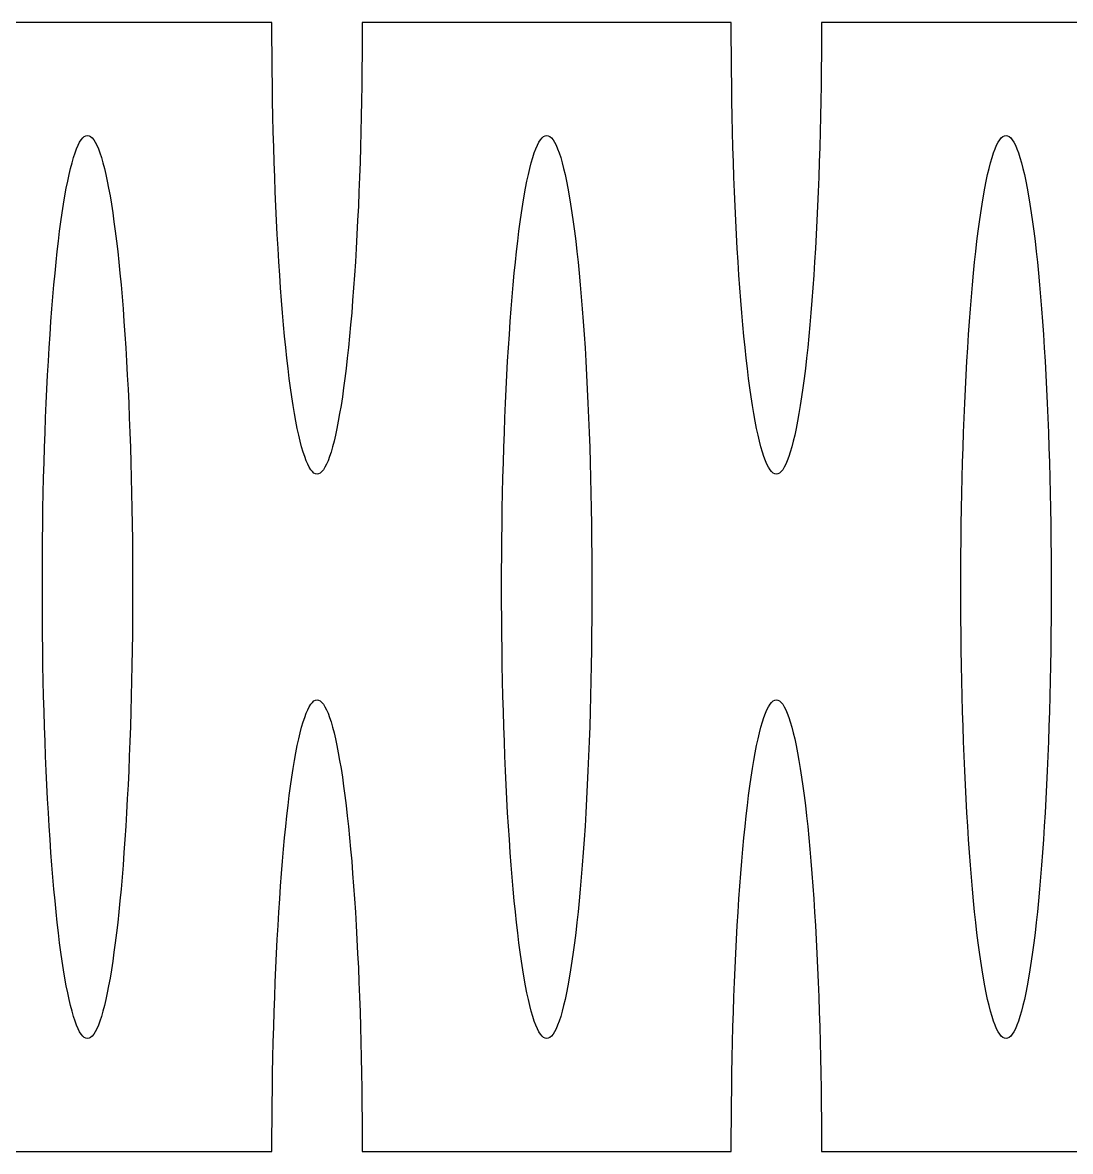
# Model space of a CAD drawing. Header units: metres. Extents: x -317 to 317, y -178 to -110.
# Drawn here: x -259.83 to -229.65, y -178.25 to -145.75 of the extents above; entities that cross this region are included whole.
import ezdxf

# ---------------------------------------------------------------- set-up
doc = ezdxf.new("R2010")
doc.units = ezdxf.units.M

msp = doc.modelspace()

# ---------------------------------------------------------------- linework, layer by layer
for p, q in [((-252.644, -145.75), (-261.323, -145.75)), ((-252.643, -146.204), (-252.644, -145.75)), ((-250.044, -145.75), (-250.045, -146.204)), ((-239.415, -145.75), (-250.044, -145.75)), ((-239.415, -146.204), (-239.415, -145.75)), ((-236.815, -145.75), (-236.816, -146.204)), ((-226.187, -145.75), (-236.815, -145.75)), ((-252.641, -146.657), (-252.643, -146.204)), ((-250.045, -146.204), (-250.047, -146.657)), ((-239.412, -146.657), (-239.415, -146.204)), ((-236.816, -146.204), (-236.819, -146.657)), ((-252.637, -147.109), (-252.641, -146.657)), ((-250.047, -146.657), (-250.051, -147.109)), ((-239.408, -147.109), (-239.412, -146.657)), ((-236.819, -146.657), (-236.822, -147.109)), ((-252.631, -147.559), (-252.637, -147.109)), ((-250.051, -147.109), (-250.057, -147.559)), ((-239.403, -147.559), (-239.408, -147.109)), ((-236.822, -147.109), (-236.828, -147.559)), ((-252.624, -148.007), (-252.631, -147.559)), ((-250.057, -147.559), (-250.064, -148.007)), ((-239.396, -148.007), (-239.403, -147.559)), ((-236.828, -147.559), (-236.835, -148.007)), ((-252.616, -148.453), (-252.624, -148.007)), ((-250.064, -148.007), (-250.072, -148.453)), ((-239.387, -148.453), (-239.396, -148.007)), ((-236.835, -148.007), (-236.844, -148.453)), ((-252.605, -148.895), (-252.616, -148.453)), ((-250.072, -148.453), (-250.083, -148.895)), ((-239.377, -148.895), (-239.387, -148.453)), ((-236.844, -148.453), (-236.854, -148.895)), ((-258.184, -149.197), (-258.139, -149.127)), ((-258.139, -149.127), (-258.094, -149.071)), ((-258.094, -149.071), (-258.049, -149.032)), ((-258.049, -149.032), (-258.004, -149.008)), ((-258.004, -149.008), (-257.958, -149)), ((-257.958, -149), (-257.913, -149.008)), ((-257.913, -149.008), (-257.868, -149.032)), ((-257.868, -149.032), (-257.822, -149.071)), ((-257.822, -149.071), (-257.777, -149.127)), ((-257.777, -149.127), (-257.733, -149.197)), ((-252.594, -149.333), (-252.605, -148.895)), ((-250.083, -148.895), (-250.094, -149.333)), ((-244.955, -149.197), (-244.911, -149.127)), ((-244.911, -149.127), (-244.866, -149.071)), ((-244.866, -149.071), (-244.82, -149.032)), ((-244.82, -149.032), (-244.775, -149.008)), ((-244.775, -149.008), (-244.73, -149)), ((-244.73, -149), (-244.684, -149.008)), ((-244.684, -149.008), (-244.639, -149.032)), ((-244.639, -149.032), (-244.594, -149.071)), ((-244.594, -149.071), (-244.549, -149.127)), ((-244.549, -149.127), (-244.504, -149.197)), ((-239.365, -149.333), (-239.377, -148.895)), ((-236.854, -148.895), (-236.866, -149.333)), ((-231.727, -149.197), (-231.682, -149.127)), ((-231.682, -149.127), (-231.637, -149.071)), ((-231.637, -149.071), (-231.592, -149.032)), ((-231.592, -149.032), (-231.546, -149.008)), ((-231.546, -149.008), (-231.501, -149)), ((-231.501, -149), (-231.456, -149.008)), ((-231.456, -149.008), (-231.41, -149.032)), ((-231.41, -149.032), (-231.365, -149.071)), ((-231.365, -149.071), (-231.32, -149.127)), ((-231.32, -149.127), (-231.275, -149.197)), ((-258.317, -149.504), (-258.273, -149.386)), ((-258.273, -149.386), (-258.229, -149.284)), ((-258.229, -149.284), (-258.184, -149.197)), ((-257.733, -149.197), (-257.688, -149.284)), ((-257.688, -149.284), (-257.644, -149.386)), ((-257.644, -149.386), (-257.6, -149.504)), ((-252.58, -149.767), (-252.594, -149.333)), ((-250.094, -149.333), (-250.108, -149.767)), ((-245.088, -149.504), (-245.044, -149.386)), ((-245.044, -149.386), (-245, -149.284)), ((-245, -149.284), (-244.955, -149.197)), ((-244.504, -149.197), (-244.459, -149.284)), ((-244.459, -149.284), (-244.415, -149.386)), ((-244.415, -149.386), (-244.371, -149.504)), ((-239.352, -149.767), (-239.365, -149.333)), ((-236.866, -149.333), (-236.879, -149.767)), ((-231.859, -149.504), (-231.816, -149.386)), ((-231.816, -149.386), (-231.771, -149.284)), ((-231.771, -149.284), (-231.727, -149.197)), ((-231.275, -149.197), (-231.231, -149.284)), ((-231.231, -149.284), (-231.187, -149.386)), ((-231.187, -149.386), (-231.143, -149.504)), ((-258.445, -149.947), (-258.403, -149.784)), ((-258.403, -149.784), (-258.36, -149.636)), ((-258.36, -149.636), (-258.317, -149.504)), ((-257.6, -149.504), (-257.557, -149.636)), ((-257.557, -149.636), (-257.514, -149.784)), ((-257.514, -149.784), (-257.471, -149.947)), ((-252.566, -150.196), (-252.58, -149.767)), ((-250.108, -149.767), (-250.122, -150.196)), ((-245.217, -149.947), (-245.174, -149.784)), ((-245.174, -149.784), (-245.131, -149.636)), ((-245.131, -149.636), (-245.088, -149.504)), ((-244.371, -149.504), (-244.328, -149.636)), ((-244.328, -149.636), (-244.285, -149.784)), ((-244.285, -149.784), (-244.243, -149.947)), ((-239.337, -150.196), (-239.352, -149.767)), ((-236.879, -149.767), (-236.894, -150.196)), ((-231.988, -149.947), (-231.946, -149.784)), ((-231.946, -149.784), (-231.903, -149.636)), ((-231.903, -149.636), (-231.859, -149.504)), ((-231.143, -149.504), (-231.099, -149.636)), ((-231.099, -149.636), (-231.056, -149.784)), ((-231.056, -149.784), (-231.014, -149.947)), ((-258.528, -150.316), (-258.487, -150.124)), ((-258.487, -150.124), (-258.445, -149.947)), ((-257.471, -149.947), (-257.43, -150.124)), ((-257.43, -150.124), (-257.388, -150.316)), ((-245.3, -150.316), (-245.258, -150.124)), ((-245.258, -150.124), (-245.217, -149.947)), ((-244.243, -149.947), (-244.201, -150.124)), ((-244.201, -150.124), (-244.16, -150.316)), ((-232.071, -150.316), (-232.03, -150.124)), ((-232.03, -150.124), (-231.988, -149.947)), ((-231.014, -149.947), (-230.972, -150.124)), ((-230.972, -150.124), (-230.931, -150.316)), ((-258.569, -150.522), (-258.528, -150.316)), ((-257.388, -150.316), (-257.348, -150.522)), ((-252.549, -150.62), (-252.566, -150.196)), ((-250.122, -150.196), (-250.139, -150.62)), ((-245.34, -150.522), (-245.3, -150.316)), ((-244.16, -150.316), (-244.119, -150.522)), ((-239.321, -150.62), (-239.337, -150.196)), ((-236.894, -150.196), (-236.91, -150.62)), ((-232.111, -150.522), (-232.071, -150.316)), ((-230.931, -150.316), (-230.891, -150.522)), ((-258.647, -150.975), (-258.608, -150.742)), ((-258.608, -150.742), (-258.569, -150.522)), ((-257.348, -150.522), (-257.308, -150.742)), ((-257.308, -150.742), (-257.269, -150.975)), ((-252.532, -151.038), (-252.549, -150.62)), ((-250.139, -150.62), (-250.156, -151.038)), ((-245.419, -150.975), (-245.38, -150.742)), ((-245.38, -150.742), (-245.34, -150.522)), ((-244.119, -150.522), (-244.08, -150.742)), ((-244.08, -150.742), (-244.041, -150.975)), ((-239.303, -151.038), (-239.321, -150.62)), ((-236.91, -150.62), (-236.928, -151.038)), ((-232.19, -150.975), (-232.151, -150.742)), ((-232.151, -150.742), (-232.111, -150.522)), ((-230.891, -150.522), (-230.851, -150.742)), ((-230.851, -150.742), (-230.812, -150.975)), ((-258.685, -151.223), (-258.647, -150.975)), ((-257.269, -150.975), (-257.231, -151.223)), ((-252.512, -151.449), (-252.532, -151.038)), ((-250.156, -151.038), (-250.176, -151.449)), ((-245.457, -151.223), (-245.419, -150.975)), ((-244.041, -150.975), (-244.003, -151.223)), ((-239.284, -151.449), (-239.303, -151.038)), ((-236.928, -151.038), (-236.947, -151.449)), ((-232.228, -151.223), (-232.19, -150.975)), ((-230.812, -150.975), (-230.774, -151.223)), ((-258.722, -151.483), (-258.685, -151.223)), ((-257.231, -151.223), (-257.194, -151.483)), ((-252.492, -151.853), (-252.512, -151.449)), ((-250.176, -151.449), (-250.196, -151.853)), ((-245.494, -151.483), (-245.457, -151.223)), ((-244.003, -151.223), (-243.966, -151.483)), ((-239.263, -151.853), (-239.284, -151.449)), ((-236.947, -151.449), (-236.968, -151.853)), ((-232.265, -151.483), (-232.228, -151.223)), ((-230.774, -151.223), (-230.737, -151.483)), ((-258.794, -152.041), (-258.759, -151.756)), ((-258.759, -151.756), (-258.722, -151.483)), ((-257.194, -151.483), (-257.158, -151.756)), ((-257.158, -151.756), (-257.123, -152.041)), ((-245.565, -152.041), (-245.53, -151.756)), ((-245.53, -151.756), (-245.494, -151.483)), ((-243.966, -151.483), (-243.929, -151.756)), ((-243.929, -151.756), (-243.894, -152.041)), ((-232.337, -152.041), (-232.301, -151.756)), ((-232.301, -151.756), (-232.265, -151.483)), ((-230.737, -151.483), (-230.701, -151.756)), ((-230.701, -151.756), (-230.665, -152.041)), ((-258.828, -152.339), (-258.794, -152.041)), ((-257.123, -152.041), (-257.088, -152.339)), ((-252.47, -152.25), (-252.492, -151.853)), ((-250.196, -151.853), (-250.218, -152.25)), ((-245.6, -152.339), (-245.565, -152.041)), ((-243.894, -152.041), (-243.86, -152.339)), ((-239.241, -152.25), (-239.263, -151.853)), ((-236.968, -151.853), (-236.99, -152.25)), ((-232.371, -152.339), (-232.337, -152.041)), ((-230.665, -152.041), (-230.631, -152.339)), ((-258.861, -152.649), (-258.828, -152.339)), ((-257.088, -152.339), (-257.055, -152.649)), ((-252.446, -152.639), (-252.47, -152.25)), ((-250.218, -152.25), (-250.242, -152.639)), ((-245.633, -152.649), (-245.6, -152.339)), ((-243.86, -152.339), (-243.827, -152.649)), ((-239.218, -152.639), (-239.241, -152.25)), ((-236.99, -152.25), (-237.013, -152.639)), ((-232.404, -152.649), (-232.371, -152.339)), ((-230.631, -152.339), (-230.598, -152.649)), ((-258.893, -152.969), (-258.861, -152.649)), ((-257.055, -152.649), (-257.023, -152.969)), ((-252.422, -153.02), (-252.446, -152.639)), ((-250.242, -152.639), (-250.266, -153.02)), ((-245.665, -152.969), (-245.633, -152.649)), ((-243.827, -152.649), (-243.795, -152.969)), ((-239.193, -153.02), (-239.218, -152.639)), ((-237.013, -152.639), (-237.038, -153.02)), ((-232.436, -152.969), (-232.404, -152.649)), ((-230.598, -152.649), (-230.566, -152.969)), ((-258.924, -153.301), (-258.893, -152.969)), ((-257.023, -152.969), (-256.992, -153.301)), ((-252.396, -153.391), (-252.422, -153.02)), ((-250.266, -153.02), (-250.292, -153.391)), ((-245.696, -153.301), (-245.665, -152.969)), ((-243.795, -152.969), (-243.764, -153.301)), ((-239.167, -153.391), (-239.193, -153.02)), ((-237.038, -153.02), (-237.064, -153.391)), ((-232.467, -153.301), (-232.436, -152.969)), ((-230.566, -152.969), (-230.535, -153.301)), ((-258.954, -153.644), (-258.924, -153.301)), ((-256.992, -153.301), (-256.962, -153.644)), ((-252.368, -153.754), (-252.396, -153.391)), ((-250.292, -153.391), (-250.32, -153.754)), ((-245.726, -153.644), (-245.696, -153.301)), ((-243.764, -153.301), (-243.734, -153.644)), ((-239.14, -153.754), (-239.167, -153.391)), ((-237.064, -153.391), (-237.091, -153.754)), ((-232.497, -153.644), (-232.467, -153.301)), ((-230.535, -153.301), (-230.505, -153.644)), ((-258.983, -153.996), (-258.954, -153.644)), ((-256.962, -153.644), (-256.934, -153.996)), ((-245.754, -153.996), (-245.726, -153.644)), ((-243.734, -153.644), (-243.705, -153.996)), ((-232.525, -153.996), (-232.497, -153.644)), ((-230.505, -153.644), (-230.477, -153.996)), ((-259.01, -154.359), (-258.983, -153.996)), ((-256.934, -153.996), (-256.907, -154.359)), ((-252.34, -154.106), (-252.368, -153.754)), ((-250.32, -153.754), (-250.348, -154.106)), ((-245.781, -154.359), (-245.754, -153.996)), ((-243.705, -153.996), (-243.678, -154.359)), ((-239.111, -154.106), (-239.14, -153.754)), ((-237.091, -153.754), (-237.12, -154.106)), ((-232.553, -154.359), (-232.525, -153.996)), ((-230.477, -153.996), (-230.449, -154.359)), ((-259.036, -154.73), (-259.01, -154.359)), ((-256.907, -154.359), (-256.881, -154.73)), ((-252.31, -154.449), (-252.34, -154.106)), ((-250.348, -154.106), (-250.378, -154.449)), ((-245.807, -154.73), (-245.781, -154.359)), ((-243.678, -154.359), (-243.652, -154.73)), ((-239.081, -154.449), (-239.111, -154.106)), ((-237.12, -154.106), (-237.149, -154.449)), ((-232.579, -154.73), (-232.553, -154.359)), ((-230.449, -154.359), (-230.423, -154.73)), ((-252.279, -154.781), (-252.31, -154.449)), ((-250.378, -154.449), (-250.409, -154.781)), ((-239.051, -154.781), (-239.081, -154.449)), ((-237.149, -154.449), (-237.18, -154.781)), ((-259.061, -155.111), (-259.036, -154.73)), ((-256.881, -154.73), (-256.856, -155.111)), ((-252.247, -155.101), (-252.279, -154.781)), ((-250.409, -154.781), (-250.441, -155.101)), ((-245.832, -155.111), (-245.807, -154.73)), ((-243.652, -154.73), (-243.627, -155.111)), ((-239.018, -155.101), (-239.051, -154.781)), ((-237.18, -154.781), (-237.212, -155.101)), ((-232.604, -155.111), (-232.579, -154.73)), ((-230.423, -154.73), (-230.399, -155.111)), ((-259.084, -155.5), (-259.061, -155.111)), ((-256.856, -155.111), (-256.832, -155.5)), ((-252.214, -155.411), (-252.247, -155.101)), ((-250.441, -155.101), (-250.474, -155.411)), ((-245.856, -155.5), (-245.832, -155.111)), ((-243.627, -155.111), (-243.604, -155.5)), ((-238.985, -155.411), (-239.018, -155.101)), ((-237.212, -155.101), (-237.246, -155.411)), ((-232.627, -155.5), (-232.604, -155.111)), ((-230.399, -155.111), (-230.375, -155.5)), ((-259.106, -155.897), (-259.084, -155.5)), ((-256.832, -155.5), (-256.81, -155.897)), ((-252.18, -155.709), (-252.214, -155.411)), ((-250.474, -155.411), (-250.508, -155.709)), ((-245.878, -155.897), (-245.856, -155.5)), ((-243.604, -155.5), (-243.582, -155.897)), ((-238.951, -155.709), (-238.985, -155.411)), ((-237.246, -155.411), (-237.28, -155.709)), ((-232.649, -155.897), (-232.627, -155.5)), ((-230.375, -155.5), (-230.353, -155.897)), ((-259.127, -156.301), (-259.106, -155.897)), ((-256.81, -155.897), (-256.79, -156.301)), ((-252.144, -155.994), (-252.18, -155.709)), ((-252.108, -156.267), (-252.144, -155.994)), ((-250.544, -155.994), (-250.58, -156.267)), ((-250.508, -155.709), (-250.544, -155.994)), ((-245.898, -156.301), (-245.878, -155.897)), ((-243.582, -155.897), (-243.561, -156.301)), ((-238.916, -155.994), (-238.951, -155.709)), ((-238.879, -156.267), (-238.916, -155.994)), ((-237.315, -155.994), (-237.351, -156.267)), ((-237.28, -155.709), (-237.315, -155.994)), ((-232.669, -156.301), (-232.649, -155.897)), ((-230.353, -155.897), (-230.333, -156.301)), ((-259.146, -156.712), (-259.127, -156.301)), ((-256.79, -156.301), (-256.771, -156.712)), ((-252.071, -156.527), (-252.108, -156.267)), ((-250.58, -156.267), (-250.617, -156.527)), ((-245.917, -156.712), (-245.898, -156.301)), ((-243.561, -156.301), (-243.542, -156.712)), ((-238.842, -156.527), (-238.879, -156.267)), ((-237.351, -156.267), (-237.388, -156.527)), ((-232.689, -156.712), (-232.669, -156.301)), ((-230.333, -156.301), (-230.313, -156.712)), ((-252.033, -156.775), (-252.071, -156.527)), ((-250.617, -156.527), (-250.655, -156.775)), ((-238.804, -156.775), (-238.842, -156.527)), ((-237.388, -156.527), (-237.426, -156.775)), ((-259.164, -157.13), (-259.146, -156.712)), ((-256.771, -156.712), (-256.753, -157.13)), ((-251.994, -157.008), (-252.033, -156.775)), ((-250.655, -156.775), (-250.694, -157.008)), ((-245.935, -157.13), (-245.917, -156.712)), ((-243.542, -156.712), (-243.524, -157.13)), ((-238.765, -157.008), (-238.804, -156.775)), ((-237.426, -156.775), (-237.465, -157.008)), ((-232.706, -157.13), (-232.689, -156.712)), ((-230.313, -156.712), (-230.296, -157.13)), ((-259.18, -157.554), (-259.164, -157.13)), ((-256.753, -157.13), (-256.737, -157.554)), ((-251.954, -157.228), (-251.994, -157.008)), ((-251.914, -157.434), (-251.954, -157.228)), ((-250.734, -157.228), (-250.774, -157.434)), ((-250.694, -157.008), (-250.734, -157.228)), ((-245.951, -157.554), (-245.935, -157.13)), ((-243.524, -157.13), (-243.508, -157.554)), ((-238.726, -157.228), (-238.765, -157.008)), ((-238.685, -157.434), (-238.726, -157.228)), ((-237.505, -157.228), (-237.545, -157.434)), ((-237.465, -157.008), (-237.505, -157.228)), ((-232.723, -157.554), (-232.706, -157.13)), ((-230.296, -157.13), (-230.279, -157.554)), ((-259.195, -157.983), (-259.18, -157.554)), ((-256.737, -157.554), (-256.722, -157.983)), ((-251.873, -157.626), (-251.914, -157.434)), ((-250.774, -157.434), (-250.815, -157.626)), ((-245.966, -157.983), (-245.951, -157.554)), ((-243.508, -157.554), (-243.493, -157.983)), ((-238.644, -157.626), (-238.685, -157.434)), ((-237.545, -157.434), (-237.587, -157.626)), ((-232.737, -157.983), (-232.723, -157.554)), ((-230.279, -157.554), (-230.265, -157.983)), ((-251.831, -157.803), (-251.873, -157.626)), ((-251.789, -157.966), (-251.831, -157.803)), ((-250.857, -157.803), (-250.899, -157.966)), ((-250.815, -157.626), (-250.857, -157.803)), ((-238.602, -157.803), (-238.644, -157.626)), ((-238.56, -157.966), (-238.602, -157.803)), ((-237.628, -157.803), (-237.671, -157.966)), ((-237.587, -157.626), (-237.628, -157.803)), ((-259.208, -158.417), (-259.195, -157.983)), ((-256.722, -157.983), (-256.709, -158.417)), ((-251.746, -158.114), (-251.789, -157.966)), ((-251.702, -158.246), (-251.746, -158.114)), ((-251.659, -158.364), (-251.702, -158.246)), ((-250.986, -158.246), (-251.03, -158.364)), ((-250.942, -158.114), (-250.986, -158.246)), ((-250.899, -157.966), (-250.942, -158.114)), ((-245.979, -158.417), (-245.966, -157.983)), ((-243.493, -157.983), (-243.48, -158.417)), ((-238.517, -158.114), (-238.56, -157.966)), ((-238.474, -158.246), (-238.517, -158.114)), ((-238.43, -158.364), (-238.474, -158.246)), ((-237.757, -158.246), (-237.801, -158.364)), ((-237.714, -158.114), (-237.757, -158.246)), ((-237.671, -157.966), (-237.714, -158.114)), ((-232.751, -158.417), (-232.737, -157.983)), ((-230.265, -157.983), (-230.251, -158.417)), ((-259.22, -158.855), (-259.208, -158.417)), ((-256.709, -158.417), (-256.697, -158.855)), ((-251.614, -158.466), (-251.659, -158.364)), ((-251.57, -158.553), (-251.614, -158.466)), ((-251.525, -158.623), (-251.57, -158.553)), ((-251.118, -158.553), (-251.163, -158.623)), ((-251.074, -158.466), (-251.118, -158.553)), ((-251.03, -158.364), (-251.074, -158.466)), ((-245.991, -158.855), (-245.979, -158.417)), ((-243.48, -158.417), (-243.468, -158.855)), ((-238.386, -158.466), (-238.43, -158.364)), ((-238.341, -158.553), (-238.386, -158.466)), ((-238.296, -158.623), (-238.341, -158.553)), ((-237.89, -158.553), (-237.934, -158.623)), ((-237.845, -158.466), (-237.89, -158.553)), ((-237.801, -158.364), (-237.845, -158.466)), ((-232.762, -158.855), (-232.751, -158.417)), ((-230.251, -158.417), (-230.24, -158.855)), ((-259.23, -159.297), (-259.22, -158.855)), ((-256.697, -158.855), (-256.687, -159.297)), ((-251.48, -158.679), (-251.525, -158.623)), ((-251.435, -158.718), (-251.48, -158.679)), ((-251.389, -158.742), (-251.435, -158.718)), ((-251.344, -158.75), (-251.389, -158.742)), ((-251.299, -158.742), (-251.344, -158.75)), ((-251.253, -158.718), (-251.299, -158.742)), ((-251.208, -158.679), (-251.253, -158.718)), ((-251.163, -158.623), (-251.208, -158.679)), ((-246.001, -159.297), (-245.991, -158.855)), ((-243.468, -158.855), (-243.458, -159.297)), ((-238.251, -158.679), (-238.296, -158.623)), ((-238.206, -158.718), (-238.251, -158.679)), ((-238.161, -158.742), (-238.206, -158.718)), ((-238.115, -158.75), (-238.161, -158.742)), ((-238.07, -158.742), (-238.115, -158.75)), ((-238.025, -158.718), (-238.07, -158.742)), ((-237.979, -158.679), (-238.025, -158.718)), ((-237.934, -158.623), (-237.979, -158.679)), ((-232.773, -159.297), (-232.762, -158.855)), ((-230.24, -158.855), (-230.229, -159.297)), ((-259.239, -159.743), (-259.23, -159.297)), ((-256.687, -159.297), (-256.678, -159.743)), ((-246.01, -159.743), (-246.001, -159.297)), ((-243.458, -159.297), (-243.449, -159.743)), ((-232.781, -159.743), (-232.773, -159.297)), ((-230.229, -159.297), (-230.221, -159.743)), ((-259.246, -160.191), (-259.239, -159.743)), ((-256.678, -159.743), (-256.671, -160.191)), ((-246.017, -160.191), (-246.01, -159.743)), ((-243.449, -159.743), (-243.442, -160.191)), ((-232.788, -160.191), (-232.781, -159.743)), ((-230.221, -159.743), (-230.214, -160.191)), ((-259.251, -160.641), (-259.246, -160.191)), ((-256.671, -160.191), (-256.665, -160.641)), ((-246.023, -160.641), (-246.017, -160.191)), ((-243.442, -160.191), (-243.437, -160.641)), ((-232.794, -160.641), (-232.788, -160.191)), ((-230.214, -160.191), (-230.208, -160.641)), ((-259.255, -161.093), (-259.251, -160.641)), ((-256.665, -160.641), (-256.661, -161.093)), ((-246.027, -161.093), (-246.023, -160.641)), ((-243.437, -160.641), (-243.433, -161.093)), ((-232.798, -161.093), (-232.794, -160.641)), ((-230.208, -160.641), (-230.204, -161.093)), ((-259.258, -161.546), (-259.255, -161.093)), ((-256.661, -161.093), (-256.659, -161.546)), ((-246.029, -161.546), (-246.027, -161.093)), ((-243.433, -161.093), (-243.43, -161.546)), ((-232.8, -161.546), (-232.798, -161.093)), ((-230.204, -161.093), (-230.202, -161.546)), ((-259.258, -162), (-259.258, -161.546)), ((-256.659, -161.546), (-256.658, -162)), ((-246.03, -162), (-246.029, -161.546)), ((-243.43, -161.546), (-243.43, -162)), ((-232.801, -162), (-232.8, -161.546)), ((-230.202, -161.546), (-230.201, -162)), ((-259.258, -162.454), (-259.258, -162)), ((-256.658, -162), (-256.659, -162.454)), ((-246.029, -162.454), (-246.03, -162)), ((-243.43, -162), (-243.43, -162.454)), ((-232.8, -162.454), (-232.801, -162)), ((-230.201, -162), (-230.202, -162.454)), ((-259.255, -162.907), (-259.258, -162.454)), ((-256.659, -162.454), (-256.661, -162.907)), ((-246.027, -162.907), (-246.029, -162.454)), ((-243.43, -162.454), (-243.433, -162.907)), ((-232.798, -162.907), (-232.8, -162.454)), ((-230.202, -162.454), (-230.204, -162.907)), ((-259.251, -163.359), (-259.255, -162.907)), ((-256.661, -162.907), (-256.665, -163.359)), ((-246.023, -163.359), (-246.027, -162.907)), ((-243.433, -162.907), (-243.437, -163.359)), ((-232.794, -163.359), (-232.798, -162.907)), ((-230.204, -162.907), (-230.208, -163.359)), ((-259.246, -163.809), (-259.251, -163.359)), ((-256.665, -163.359), (-256.671, -163.809)), ((-246.017, -163.809), (-246.023, -163.359)), ((-243.437, -163.359), (-243.442, -163.809)), ((-232.788, -163.809), (-232.794, -163.359)), ((-230.208, -163.359), (-230.214, -163.809)), ((-259.239, -164.257), (-259.246, -163.809)), ((-256.671, -163.809), (-256.678, -164.257)), ((-246.01, -164.257), (-246.017, -163.809)), ((-243.442, -163.809), (-243.449, -164.257)), ((-232.781, -164.257), (-232.788, -163.809)), ((-230.214, -163.809), (-230.221, -164.257)), ((-259.23, -164.703), (-259.239, -164.257)), ((-256.678, -164.257), (-256.687, -164.703)), ((-246.001, -164.703), (-246.01, -164.257)), ((-243.449, -164.257), (-243.458, -164.703)), ((-232.773, -164.703), (-232.781, -164.257)), ((-230.221, -164.257), (-230.229, -164.703)), ((-259.22, -165.145), (-259.23, -164.703)), ((-256.687, -164.703), (-256.697, -165.145)), ((-245.991, -165.145), (-246.001, -164.703)), ((-243.458, -164.703), (-243.468, -165.145)), ((-232.762, -165.145), (-232.773, -164.703)), ((-230.229, -164.703), (-230.24, -165.145)), ((-259.208, -165.583), (-259.22, -165.145)), ((-256.697, -165.145), (-256.709, -165.583)), ((-251.57, -165.447), (-251.525, -165.377)), ((-251.525, -165.377), (-251.48, -165.321)), ((-251.48, -165.321), (-251.435, -165.282)), ((-251.435, -165.282), (-251.389, -165.258)), ((-251.389, -165.258), (-251.344, -165.25)), ((-251.344, -165.25), (-251.299, -165.258)), ((-251.299, -165.258), (-251.253, -165.282)), ((-251.253, -165.282), (-251.208, -165.321)), ((-251.208, -165.321), (-251.163, -165.377)), ((-251.163, -165.377), (-251.118, -165.447)), ((-245.979, -165.583), (-245.991, -165.145)), ((-243.468, -165.145), (-243.48, -165.583)), ((-238.341, -165.447), (-238.296, -165.377)), ((-238.296, -165.377), (-238.251, -165.321)), ((-238.251, -165.321), (-238.206, -165.282)), ((-238.206, -165.282), (-238.161, -165.258)), ((-238.161, -165.258), (-238.115, -165.25)), ((-238.115, -165.25), (-238.07, -165.258)), ((-238.07, -165.258), (-238.025, -165.282)), ((-238.025, -165.282), (-237.979, -165.321)), ((-237.979, -165.321), (-237.934, -165.377)), ((-237.934, -165.377), (-237.89, -165.447)), ((-232.751, -165.583), (-232.762, -165.145)), ((-230.24, -165.145), (-230.251, -165.583)), ((-259.195, -166.017), (-259.208, -165.583)), ((-256.709, -165.583), (-256.722, -166.017)), ((-251.702, -165.754), (-251.659, -165.636)), ((-251.659, -165.636), (-251.614, -165.534)), ((-251.614, -165.534), (-251.57, -165.447)), ((-251.118, -165.447), (-251.074, -165.534)), ((-251.074, -165.534), (-251.03, -165.636)), ((-251.03, -165.636), (-250.986, -165.754)), ((-245.966, -166.017), (-245.979, -165.583)), ((-243.48, -165.583), (-243.493, -166.017)), ((-238.474, -165.754), (-238.43, -165.636)), ((-238.43, -165.636), (-238.386, -165.534)), ((-238.386, -165.534), (-238.341, -165.447)), ((-237.89, -165.447), (-237.845, -165.534)), ((-237.845, -165.534), (-237.801, -165.636)), ((-237.801, -165.636), (-237.757, -165.754)), ((-232.737, -166.017), (-232.751, -165.583)), ((-230.251, -165.583), (-230.265, -166.017)), ((-259.18, -166.446), (-259.195, -166.017)), ((-256.722, -166.017), (-256.737, -166.446)), ((-251.831, -166.197), (-251.789, -166.034)), ((-251.789, -166.034), (-251.746, -165.886)), ((-251.746, -165.886), (-251.702, -165.754)), ((-250.986, -165.754), (-250.942, -165.886)), ((-250.942, -165.886), (-250.899, -166.034)), ((-250.899, -166.034), (-250.857, -166.197)), ((-245.951, -166.446), (-245.966, -166.017)), ((-243.493, -166.017), (-243.508, -166.446)), ((-238.602, -166.197), (-238.56, -166.034)), ((-238.56, -166.034), (-238.517, -165.886)), ((-238.517, -165.886), (-238.474, -165.754)), ((-237.757, -165.754), (-237.714, -165.886)), ((-237.714, -165.886), (-237.671, -166.034)), ((-237.671, -166.034), (-237.628, -166.197)), ((-232.723, -166.446), (-232.737, -166.017)), ((-230.265, -166.017), (-230.279, -166.446)), ((-251.914, -166.566), (-251.873, -166.374)), ((-251.873, -166.374), (-251.831, -166.197)), ((-250.857, -166.197), (-250.815, -166.374)), ((-250.815, -166.374), (-250.774, -166.566)), ((-238.685, -166.566), (-238.644, -166.374)), ((-238.644, -166.374), (-238.602, -166.197)), ((-237.628, -166.197), (-237.587, -166.374)), ((-237.587, -166.374), (-237.545, -166.566)), ((-259.164, -166.87), (-259.18, -166.446)), ((-256.737, -166.446), (-256.753, -166.87)), ((-251.954, -166.772), (-251.914, -166.566)), ((-250.774, -166.566), (-250.734, -166.772)), ((-245.935, -166.87), (-245.951, -166.446)), ((-243.508, -166.446), (-243.524, -166.87)), ((-238.726, -166.772), (-238.685, -166.566)), ((-237.545, -166.566), (-237.505, -166.772)), ((-232.706, -166.87), (-232.723, -166.446)), ((-230.279, -166.446), (-230.296, -166.87)), ((-259.146, -167.288), (-259.164, -166.87)), ((-256.753, -166.87), (-256.771, -167.288)), ((-252.033, -167.225), (-251.994, -166.992)), ((-251.994, -166.992), (-251.954, -166.772)), ((-250.734, -166.772), (-250.694, -166.992)), ((-250.694, -166.992), (-250.655, -167.225)), ((-245.917, -167.288), (-245.935, -166.87)), ((-243.524, -166.87), (-243.542, -167.288)), ((-238.804, -167.225), (-238.765, -166.992)), ((-238.765, -166.992), (-238.726, -166.772)), ((-237.505, -166.772), (-237.465, -166.992)), ((-237.465, -166.992), (-237.426, -167.225)), ((-232.689, -167.288), (-232.706, -166.87)), ((-230.296, -166.87), (-230.313, -167.288)), ((-259.127, -167.699), (-259.146, -167.288)), ((-256.771, -167.288), (-256.79, -167.699)), ((-252.071, -167.473), (-252.033, -167.225)), ((-250.655, -167.225), (-250.617, -167.473)), ((-245.898, -167.699), (-245.917, -167.288)), ((-243.542, -167.288), (-243.561, -167.699)), ((-238.842, -167.473), (-238.804, -167.225)), ((-237.426, -167.225), (-237.388, -167.473)), ((-232.669, -167.699), (-232.689, -167.288)), ((-230.313, -167.288), (-230.333, -167.699)), ((-259.106, -168.103), (-259.127, -167.699)), ((-256.79, -167.699), (-256.81, -168.103)), ((-252.108, -167.733), (-252.071, -167.473)), ((-250.617, -167.473), (-250.58, -167.733)), ((-245.878, -168.103), (-245.898, -167.699)), ((-243.561, -167.699), (-243.582, -168.103)), ((-238.879, -167.733), (-238.842, -167.473)), ((-237.388, -167.473), (-237.351, -167.733)), ((-232.649, -168.103), (-232.669, -167.699)), ((-230.333, -167.699), (-230.353, -168.103)), ((-252.18, -168.291), (-252.144, -168.006)), ((-252.144, -168.006), (-252.108, -167.733)), ((-250.58, -167.733), (-250.544, -168.006)), ((-250.544, -168.006), (-250.508, -168.291)), ((-238.951, -168.291), (-238.916, -168.006)), ((-238.916, -168.006), (-238.879, -167.733)), ((-237.351, -167.733), (-237.315, -168.006)), ((-237.315, -168.006), (-237.28, -168.291)), ((-259.084, -168.5), (-259.106, -168.103)), ((-256.81, -168.103), (-256.832, -168.5)), ((-252.214, -168.589), (-252.18, -168.291)), ((-250.508, -168.291), (-250.474, -168.589)), ((-245.856, -168.5), (-245.878, -168.103)), ((-243.582, -168.103), (-243.604, -168.5)), ((-238.985, -168.589), (-238.951, -168.291)), ((-237.28, -168.291), (-237.246, -168.589)), ((-232.627, -168.5), (-232.649, -168.103)), ((-230.353, -168.103), (-230.375, -168.5)), ((-259.061, -168.889), (-259.084, -168.5)), ((-256.832, -168.5), (-256.856, -168.889)), ((-252.247, -168.899), (-252.214, -168.589)), ((-250.474, -168.589), (-250.441, -168.899)), ((-245.832, -168.889), (-245.856, -168.5)), ((-243.604, -168.5), (-243.627, -168.889)), ((-239.018, -168.899), (-238.985, -168.589)), ((-237.246, -168.589), (-237.212, -168.899)), ((-232.604, -168.889), (-232.627, -168.5)), ((-230.375, -168.5), (-230.399, -168.889)), ((-259.036, -169.27), (-259.061, -168.889)), ((-256.856, -168.889), (-256.881, -169.27)), ((-252.279, -169.219), (-252.247, -168.899)), ((-250.441, -168.899), (-250.409, -169.219)), ((-245.807, -169.27), (-245.832, -168.889)), ((-243.627, -168.889), (-243.652, -169.27)), ((-239.051, -169.219), (-239.018, -168.899)), ((-237.212, -168.899), (-237.18, -169.219)), ((-232.579, -169.27), (-232.604, -168.889)), ((-230.399, -168.889), (-230.423, -169.27)), ((-259.01, -169.641), (-259.036, -169.27)), ((-256.881, -169.27), (-256.907, -169.641)), ((-252.31, -169.551), (-252.279, -169.219)), ((-250.409, -169.219), (-250.378, -169.551)), ((-245.781, -169.641), (-245.807, -169.27)), ((-243.652, -169.27), (-243.678, -169.641)), ((-239.081, -169.551), (-239.051, -169.219)), ((-237.18, -169.219), (-237.149, -169.551)), ((-232.553, -169.641), (-232.579, -169.27)), ((-230.423, -169.27), (-230.449, -169.641)), ((-258.983, -170.004), (-259.01, -169.641)), ((-256.907, -169.641), (-256.934, -170.004)), ((-252.34, -169.894), (-252.31, -169.551)), ((-250.378, -169.551), (-250.348, -169.894)), ((-245.754, -170.004), (-245.781, -169.641)), ((-243.678, -169.641), (-243.705, -170.004)), ((-239.111, -169.894), (-239.081, -169.551)), ((-237.149, -169.551), (-237.12, -169.894)), ((-232.525, -170.004), (-232.553, -169.641)), ((-230.449, -169.641), (-230.477, -170.004)), ((-252.368, -170.246), (-252.34, -169.894)), ((-250.348, -169.894), (-250.32, -170.246)), ((-239.14, -170.246), (-239.111, -169.894)), ((-237.12, -169.894), (-237.091, -170.246)), ((-258.954, -170.356), (-258.983, -170.004)), ((-256.934, -170.004), (-256.962, -170.356)), ((-252.396, -170.609), (-252.368, -170.246)), ((-250.32, -170.246), (-250.292, -170.609)), ((-245.726, -170.356), (-245.754, -170.004)), ((-243.705, -170.004), (-243.734, -170.356)), ((-239.167, -170.609), (-239.14, -170.246)), ((-237.091, -170.246), (-237.064, -170.609)), ((-232.497, -170.356), (-232.525, -170.004)), ((-230.477, -170.004), (-230.505, -170.356)), ((-258.924, -170.699), (-258.954, -170.356)), ((-256.962, -170.356), (-256.992, -170.699)), ((-252.422, -170.98), (-252.396, -170.609)), ((-250.292, -170.609), (-250.266, -170.98)), ((-245.696, -170.699), (-245.726, -170.356)), ((-243.734, -170.356), (-243.764, -170.699)), ((-239.193, -170.98), (-239.167, -170.609)), ((-237.064, -170.609), (-237.038, -170.98)), ((-232.467, -170.699), (-232.497, -170.356)), ((-230.505, -170.356), (-230.535, -170.699)), ((-258.893, -171.031), (-258.924, -170.699)), ((-256.992, -170.699), (-257.023, -171.031)), ((-245.665, -171.031), (-245.696, -170.699)), ((-243.764, -170.699), (-243.795, -171.031)), ((-232.436, -171.031), (-232.467, -170.699)), ((-230.535, -170.699), (-230.566, -171.031)), ((-258.861, -171.351), (-258.893, -171.031)), ((-257.023, -171.031), (-257.055, -171.351)), ((-252.446, -171.361), (-252.422, -170.98)), ((-250.266, -170.98), (-250.242, -171.361)), ((-245.633, -171.351), (-245.665, -171.031)), ((-243.795, -171.031), (-243.827, -171.351)), ((-239.218, -171.361), (-239.193, -170.98)), ((-237.038, -170.98), (-237.013, -171.361)), ((-232.404, -171.351), (-232.436, -171.031)), ((-230.566, -171.031), (-230.598, -171.351)), ((-258.828, -171.661), (-258.861, -171.351)), ((-257.055, -171.351), (-257.088, -171.661)), ((-252.47, -171.75), (-252.446, -171.361)), ((-250.242, -171.361), (-250.218, -171.75)), ((-245.6, -171.661), (-245.633, -171.351)), ((-243.827, -171.351), (-243.86, -171.661)), ((-239.241, -171.75), (-239.218, -171.361)), ((-237.013, -171.361), (-236.99, -171.75)), ((-232.371, -171.661), (-232.404, -171.351)), ((-230.598, -171.351), (-230.631, -171.661)), ((-258.794, -171.959), (-258.828, -171.661)), ((-257.088, -171.661), (-257.123, -171.959)), ((-252.492, -172.147), (-252.47, -171.75)), ((-250.218, -171.75), (-250.196, -172.147)), ((-245.565, -171.959), (-245.6, -171.661)), ((-243.86, -171.661), (-243.894, -171.959)), ((-239.263, -172.147), (-239.241, -171.75)), ((-236.99, -171.75), (-236.968, -172.147)), ((-232.337, -171.959), (-232.371, -171.661)), ((-230.631, -171.661), (-230.665, -171.959)), ((-258.759, -172.244), (-258.794, -171.959)), ((-258.722, -172.517), (-258.759, -172.244)), ((-257.158, -172.244), (-257.194, -172.517)), ((-257.123, -171.959), (-257.158, -172.244)), ((-252.512, -172.551), (-252.492, -172.147)), ((-250.196, -172.147), (-250.176, -172.551)), ((-245.53, -172.244), (-245.565, -171.959)), ((-245.494, -172.517), (-245.53, -172.244)), ((-243.929, -172.244), (-243.966, -172.517)), ((-243.894, -171.959), (-243.929, -172.244)), ((-239.284, -172.551), (-239.263, -172.147)), ((-236.968, -172.147), (-236.947, -172.551)), ((-232.301, -172.244), (-232.337, -171.959)), ((-232.265, -172.517), (-232.301, -172.244)), ((-230.701, -172.244), (-230.737, -172.517)), ((-230.665, -171.959), (-230.701, -172.244)), ((-258.685, -172.777), (-258.722, -172.517)), ((-257.194, -172.517), (-257.231, -172.777)), ((-252.532, -172.962), (-252.512, -172.551)), ((-250.176, -172.551), (-250.156, -172.962)), ((-245.457, -172.777), (-245.494, -172.517)), ((-243.966, -172.517), (-244.003, -172.777)), ((-239.303, -172.962), (-239.284, -172.551)), ((-236.947, -172.551), (-236.928, -172.962)), ((-232.228, -172.777), (-232.265, -172.517)), ((-230.737, -172.517), (-230.774, -172.777)), ((-258.647, -173.025), (-258.685, -172.777)), ((-257.231, -172.777), (-257.269, -173.025)), ((-245.419, -173.025), (-245.457, -172.777)), ((-244.003, -172.777), (-244.041, -173.025)), ((-232.19, -173.025), (-232.228, -172.777)), ((-230.774, -172.777), (-230.812, -173.025)), ((-258.608, -173.258), (-258.647, -173.025)), ((-257.269, -173.025), (-257.308, -173.258)), ((-252.549, -173.38), (-252.532, -172.962)), ((-250.156, -172.962), (-250.139, -173.38)), ((-245.38, -173.258), (-245.419, -173.025)), ((-244.041, -173.025), (-244.08, -173.258)), ((-239.321, -173.38), (-239.303, -172.962)), ((-236.928, -172.962), (-236.91, -173.38)), ((-232.151, -173.258), (-232.19, -173.025)), ((-230.812, -173.025), (-230.851, -173.258)), ((-258.569, -173.478), (-258.608, -173.258)), ((-258.528, -173.684), (-258.569, -173.478)), ((-257.348, -173.478), (-257.388, -173.684)), ((-257.308, -173.258), (-257.348, -173.478)), ((-252.566, -173.804), (-252.549, -173.38)), ((-250.139, -173.38), (-250.122, -173.804)), ((-245.34, -173.478), (-245.38, -173.258)), ((-245.3, -173.684), (-245.34, -173.478)), ((-244.119, -173.478), (-244.16, -173.684)), ((-244.08, -173.258), (-244.119, -173.478)), ((-239.337, -173.804), (-239.321, -173.38)), ((-236.91, -173.38), (-236.894, -173.804)), ((-232.111, -173.478), (-232.151, -173.258)), ((-232.071, -173.684), (-232.111, -173.478)), ((-230.891, -173.478), (-230.931, -173.684)), ((-230.851, -173.258), (-230.891, -173.478)), ((-258.487, -173.876), (-258.528, -173.684)), ((-257.388, -173.684), (-257.43, -173.876)), ((-252.58, -174.233), (-252.566, -173.804)), ((-250.122, -173.804), (-250.108, -174.233)), ((-245.258, -173.876), (-245.3, -173.684)), ((-244.16, -173.684), (-244.201, -173.876)), ((-239.352, -174.233), (-239.337, -173.804)), ((-236.894, -173.804), (-236.879, -174.233)), ((-232.03, -173.876), (-232.071, -173.684)), ((-230.931, -173.684), (-230.972, -173.876)), ((-258.445, -174.053), (-258.487, -173.876)), ((-258.403, -174.216), (-258.445, -174.053)), ((-257.471, -174.053), (-257.514, -174.216)), ((-257.43, -173.876), (-257.471, -174.053)), ((-245.217, -174.053), (-245.258, -173.876)), ((-245.174, -174.216), (-245.217, -174.053)), ((-244.243, -174.053), (-244.285, -174.216)), ((-244.201, -173.876), (-244.243, -174.053)), ((-231.988, -174.053), (-232.03, -173.876)), ((-231.946, -174.216), (-231.988, -174.053)), ((-231.014, -174.053), (-231.056, -174.216)), ((-230.972, -173.876), (-231.014, -174.053)), ((-258.36, -174.364), (-258.403, -174.216)), ((-258.317, -174.496), (-258.36, -174.364)), ((-258.273, -174.614), (-258.317, -174.496)), ((-257.6, -174.496), (-257.644, -174.614)), ((-257.557, -174.364), (-257.6, -174.496)), ((-257.514, -174.216), (-257.557, -174.364)), ((-252.594, -174.667), (-252.58, -174.233)), ((-250.108, -174.233), (-250.094, -174.667)), ((-245.131, -174.364), (-245.174, -174.216)), ((-245.088, -174.496), (-245.131, -174.364)), ((-245.044, -174.614), (-245.088, -174.496)), ((-244.371, -174.496), (-244.415, -174.614)), ((-244.328, -174.364), (-244.371, -174.496)), ((-244.285, -174.216), (-244.328, -174.364)), ((-239.365, -174.667), (-239.352, -174.233)), ((-236.879, -174.233), (-236.866, -174.667)), ((-231.903, -174.364), (-231.946, -174.216)), ((-231.859, -174.496), (-231.903, -174.364)), ((-231.816, -174.614), (-231.859, -174.496)), ((-231.143, -174.496), (-231.187, -174.614)), ((-231.099, -174.364), (-231.143, -174.496)), ((-231.056, -174.216), (-231.099, -174.364)), ((-258.229, -174.716), (-258.273, -174.614)), ((-258.184, -174.803), (-258.229, -174.716)), ((-258.139, -174.873), (-258.184, -174.803)), ((-257.733, -174.803), (-257.777, -174.873)), ((-257.688, -174.716), (-257.733, -174.803)), ((-257.644, -174.614), (-257.688, -174.716)), ((-252.605, -175.105), (-252.594, -174.667)), ((-250.094, -174.667), (-250.083, -175.105)), ((-245, -174.716), (-245.044, -174.614)), ((-244.955, -174.803), (-245, -174.716)), ((-244.911, -174.873), (-244.955, -174.803)), ((-244.504, -174.803), (-244.549, -174.873)), ((-244.459, -174.716), (-244.504, -174.803)), ((-244.415, -174.614), (-244.459, -174.716)), ((-239.377, -175.105), (-239.365, -174.667)), ((-236.866, -174.667), (-236.854, -175.105)), ((-231.771, -174.716), (-231.816, -174.614)), ((-231.727, -174.803), (-231.771, -174.716)), ((-231.682, -174.873), (-231.727, -174.803)), ((-231.275, -174.803), (-231.32, -174.873)), ((-231.231, -174.716), (-231.275, -174.803)), ((-231.187, -174.614), (-231.231, -174.716)), ((-258.094, -174.929), (-258.139, -174.873)), ((-258.049, -174.968), (-258.094, -174.929)), ((-258.004, -174.992), (-258.049, -174.968)), ((-257.958, -175), (-258.004, -174.992)), ((-257.913, -174.992), (-257.958, -175)), ((-257.868, -174.968), (-257.913, -174.992)), ((-257.822, -174.929), (-257.868, -174.968)), ((-257.777, -174.873), (-257.822, -174.929)), ((-252.616, -175.547), (-252.605, -175.105)), ((-250.083, -175.105), (-250.072, -175.547)), ((-244.866, -174.929), (-244.911, -174.873)), ((-244.82, -174.968), (-244.866, -174.929)), ((-244.775, -174.992), (-244.82, -174.968)), ((-244.73, -175), (-244.775, -174.992)), ((-244.684, -174.992), (-244.73, -175)), ((-244.639, -174.968), (-244.684, -174.992)), ((-244.594, -174.929), (-244.639, -174.968)), ((-244.549, -174.873), (-244.594, -174.929)), ((-239.387, -175.547), (-239.377, -175.105)), ((-236.854, -175.105), (-236.844, -175.547)), ((-231.637, -174.929), (-231.682, -174.873)), ((-231.592, -174.968), (-231.637, -174.929)), ((-231.546, -174.992), (-231.592, -174.968)), ((-231.501, -175), (-231.546, -174.992)), ((-231.456, -174.992), (-231.501, -175)), ((-231.41, -174.968), (-231.456, -174.992)), ((-231.365, -174.929), (-231.41, -174.968)), ((-231.32, -174.873), (-231.365, -174.929)), ((-252.624, -175.993), (-252.616, -175.547)), ((-250.072, -175.547), (-250.064, -175.993)), ((-239.396, -175.993), (-239.387, -175.547)), ((-236.844, -175.547), (-236.835, -175.993)), ((-252.631, -176.441), (-252.624, -175.993)), ((-250.064, -175.993), (-250.057, -176.441)), ((-239.403, -176.441), (-239.396, -175.993)), ((-236.835, -175.993), (-236.828, -176.441)), ((-252.637, -176.891), (-252.631, -176.441)), ((-250.057, -176.441), (-250.051, -176.891)), ((-239.408, -176.891), (-239.403, -176.441)), ((-236.828, -176.441), (-236.822, -176.891)), ((-252.641, -177.343), (-252.637, -176.891)), ((-250.051, -176.891), (-250.047, -177.343)), ((-239.412, -177.343), (-239.408, -176.891)), ((-236.822, -176.891), (-236.819, -177.343)), ((-252.643, -177.796), (-252.641, -177.343)), ((-250.047, -177.343), (-250.045, -177.796)), ((-239.415, -177.796), (-239.412, -177.343)), ((-236.819, -177.343), (-236.816, -177.796)), ((-252.644, -178.25), (-252.643, -177.796)), ((-250.045, -177.796), (-250.044, -178.25)), ((-239.415, -178.25), (-239.415, -177.796)), ((-236.816, -177.796), (-236.815, -178.25)), ((-261.323, -178.25), (-252.644, -178.25)), ((-250.044, -178.25), (-239.415, -178.25)), ((-236.815, -178.25), (-226.187, -178.25))]:
    msp.add_line(p, q)

doc.saveas('drawing.dxf')
